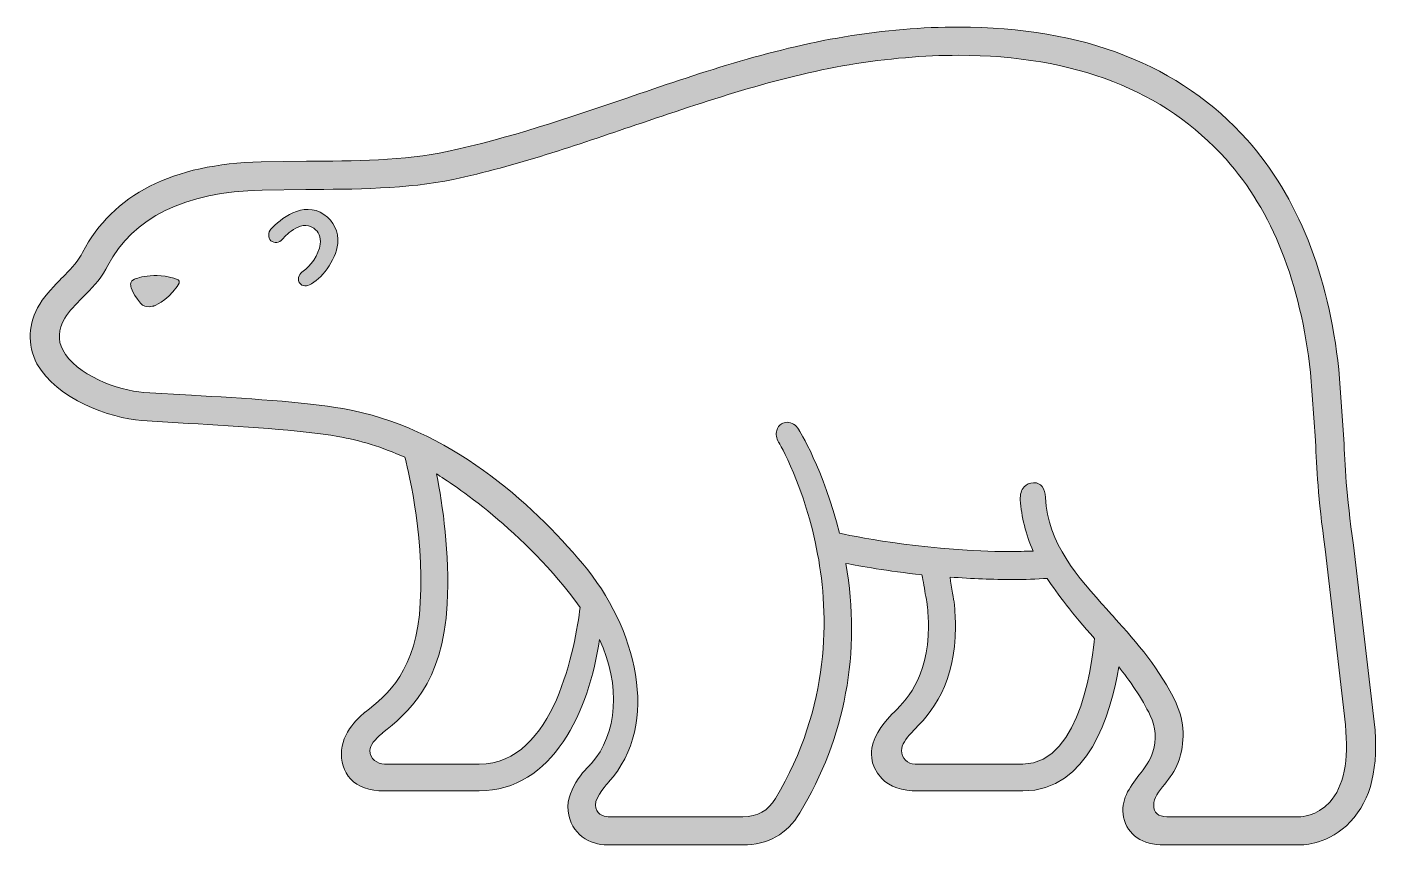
# Model space of a CAD drawing. Header units: millimetres. Extents: x 0 to 2520, y 0 to 1796.
# Drawn here: x 1620.4 to 1677.5, y 99.5 to 134.1 of the extents above; entities that cross this region are included whole.
import ezdxf

# ---------------------------------------------------------------- set-up
doc = ezdxf.new("R2010")
doc.units = ezdxf.units.MM
doc.header["$LTSCALE"] = 50
doc.layers.add('레이어 1', color=7, linetype='Continuous')

# ---------------------------------------------------------------- blocks, each defined once
blk = doc.blocks.new('block 8')
h = blk.add_hatch(color=256)
edge = h.paths.add_edge_path(flags=16)
edge.add_spline(control_points=[(267.514, -90.756), (267.649, -90.756), (267.737, -90.873), (267.749, -91.068), (267.797, -92.032), (268.427, -92.732), (269.038, -93.412), (269.088, -93.469), (269.138, -93.525), (269.189, -93.581), (269.663, -94.112), (270.153, -94.662), (270.483, -95.376), (270.663, -95.76), (270.679, -96.2), (270.527, -96.615), (270.465, -96.792), (270.346, -96.938), (270.245, -97.069), (270.121, -97.225), (270.015, -97.361), (270.015, -97.509), (270.015, -97.669), (270.107, -97.751), (270.29, -97.751), (270.29, -97.751), (273.075, -97.751), (273.075, -97.751), (273.088, -97.751), (273.427, -97.748), (273.698, -97.448), (273.994, -97.122), (274.104, -96.576), (274.026, -95.828), (274.026, -95.828), (273.602, -92.145), (273.602, -92.145), (273.452, -91.048), (273.425, -90.457), (273.401, -89.885), (273.401, -89.885), (273.4, -89.872), (273.4, -89.872), (273.4, -89.872), (273.298, -88.45), (273.298, -88.45), (273.09, -86.572), (272.496, -85.066), (271.528, -83.983), (270.236, -82.541), (268.363, -81.806), (265.931, -81.806), (265.21, -81.806), (264.445, -81.873), (263.641, -82.003), (262.119, -82.261), (260.632, -82.771), (259.179, -83.263), (257.951, -83.682), (256.667, -84.124), (255.354, -84.405), (254.411, -84.606), (253.265, -84.612), (252.266, -84.616), (252.266, -84.616), (251.352, -84.627), (251.352, -84.627), (249.73, -84.671), (248.648, -85.201), (248.124, -86.21), (248.124, -86.21), (248.086, -86.281), (248.086, -86.281), (247.949, -86.518), (247.776, -86.695), (247.608, -86.866), (247.608, -86.866), (247.593, -86.88), (247.593, -86.88), (247.452, -87.024), (247.318, -87.159), (247.225, -87.313), (247.086, -87.554), (247.072, -87.77), (247.183, -87.973), (247.452, -88.497), (248.338, -88.826), (248.876, -88.867), (248.876, -88.867), (249.873, -88.923), (249.873, -88.923), (250.943, -88.987), (252.252, -89.063), (253.043, -89.204), (255.268, -89.595), (256.993, -91.181), (258.066, -92.455), (259.178, -93.782), (259.719, -95.79), (258.6, -97.036), (258.597, -97.04), (258.33, -97.325), (258.33, -97.506), (258.33, -97.684), (258.493, -97.751), (258.594, -97.751), (258.594, -97.751), (261.418, -97.751), (261.418, -97.751), (261.726, -97.751), (261.942, -97.629), (262.096, -97.369), (263.257, -95.441), (263.218, -93.515), (262.981, -92.252), (262.717, -90.839), (262.17, -89.914), (262.165, -89.905), (262.119, -89.829), (262.104, -89.741), (262.125, -89.664), (262.139, -89.603), (262.176, -89.554), (262.227, -89.523), (262.263, -89.502), (262.303, -89.491), (262.344, -89.491), (262.438, -89.491), (262.527, -89.546), (262.584, -89.64), (262.588, -89.647), (263.113, -90.488), (263.439, -91.816), (263.887, -91.91), (265.4, -92.197), (266.986, -92.197), (267.154, -92.197), (267.319, -92.194), (267.494, -92.187), (267.332, -91.835), (267.248, -91.473), (267.223, -91.114), (267.216, -91.005), (267.243, -90.91), (267.302, -90.843), (267.35, -90.79), (267.422, -90.76), (267.5, -90.756), (267.5, -90.756), (267.514, -90.756), (267.514, -90.756)], knot_values=[0, 0, 0, 0, 1, 1, 1, 2, 2, 2, 3, 3, 3, 4, 4, 4, 5, 5, 5, 6, 6, 6, 7, 7, 7, 8, 8, 8, 9, 9, 9, 10, 10, 10, 11, 11, 11, 12, 12, 12, 13, 13, 13, 14, 14, 14, 15, 15, 15, 16, 16, 16, 17, 17, 17, 18, 18, 18, 19, 19, 19, 20, 20, 20, 21, 21, 21, 22, 22, 22, 23, 23, 23, 24, 24, 24, 25, 25, 25, 26, 26, 26, 27, 27, 27, 28, 28, 28, 29, 29, 29, 30, 30, 30, 31, 31, 31, 32, 32, 32, 33, 33, 33, 34, 34, 34, 35, 35, 35, 36, 36, 36, 37, 37, 37, 38, 38, 38, 39, 39, 39, 40, 40, 40, 41, 41, 41, 42, 42, 42, 43, 43, 43, 44, 44, 44, 45, 45, 45, 46, 46, 46, 47, 47, 47, 48, 48, 48, 49, 49, 49, 50, 50, 50, 50], degree=3, periodic=0)
edge = h.paths.add_edge_path()
edge.add_spline(control_points=[(273.077, -98.343), (273.077, -98.343), (270.238, -98.343), (270.238, -98.343), (269.77, -98.343), (269.468, -98.136), (269.386, -97.761), (269.308, -97.405), (269.51, -97.141), (269.705, -96.883), (269.823, -96.729), (269.945, -96.568), (269.997, -96.393), (270.077, -96.14), (270.057, -95.869), (269.942, -95.631), (269.775, -95.273), (269.494, -94.879), (269.282, -94.611), (269.118, -95.619), (268.644, -97.21), (267.279, -97.21), (267.279, -97.21), (265.084, -97.21), (265.084, -97.21), (264.743, -97.21), (264.487, -97.123), (264.323, -96.951), (264.036, -96.653), (264.115, -96.324), (264.118, -96.31), (264.153, -96.025), (264.445, -95.697), (264.534, -95.604), (264.803, -95.348), (265.3, -94.864), (265.3, -93.768), (265.3, -93.622), (265.291, -93.467), (265.274, -93.309), (265.273, -93.306), (265.262, -93.235), (265.244, -93.139), (265.221, -93), (265.187, -92.806), (265.165, -92.685), (264.444, -92.606), (263.865, -92.505), (263.574, -92.447), (263.889, -94.318), (263.564, -96.086), (262.607, -97.673), (262.343, -98.112), (261.933, -98.343), (261.418, -98.343), (261.418, -98.343), (258.585, -98.343), (258.585, -98.343), (258.214, -98.343), (257.814, -98.121), (257.756, -97.626), (257.702, -97.147), (258.217, -96.66), (258.24, -96.641), (258.797, -96.019), (258.862, -94.995), (258.414, -94.037), (258.205, -95.529), (257.433, -97.21), (255.898, -97.21), (255.898, -97.21), (253.915, -97.21), (253.915, -97.21), (253.595, -97.21), (253.36, -97.126), (253.204, -96.959), (253.065, -96.809), (252.997, -96.587), (253.017, -96.355), (253.047, -95.919), (253.508, -95.561), (253.511, -95.559), (253.975, -95.2), (254.593, -94.691), (254.665, -93.265), (254.742, -91.746), (254.377, -90.351), (254.341, -90.224), (253.878, -90.014), (253.396, -89.867), (252.939, -89.788), (252.177, -89.65), (250.874, -89.577), (249.811, -89.515), (249.811, -89.515), (248.835, -89.454), (248.835, -89.454), (248.167, -89.406), (247.05, -89.005), (246.642, -88.266), (246.434, -87.857), (246.454, -87.43), (246.699, -87.015), (246.841, -86.797), (247.006, -86.631), (247.165, -86.469), (247.165, -86.469), (247.175, -86.46), (247.175, -86.46), (247.318, -86.315), (247.467, -86.166), (247.568, -85.988), (247.568, -85.988), (247.597, -85.936), (247.597, -85.936), (248.226, -84.717), (249.479, -84.081), (251.333, -84.037), (251.333, -84.037), (252.28, -84.024), (252.28, -84.024), (253.246, -84.019), (254.356, -84.012), (255.228, -83.818), (256.509, -83.545), (257.775, -83.116), (258.985, -82.701), (260.441, -82.202), (261.964, -81.681), (263.541, -81.418), (264.38, -81.282), (265.18, -81.213), (265.934, -81.213), (268.545, -81.213), (270.567, -82.008), (271.975, -83.581), (273.026, -84.769), (273.672, -86.384), (273.89, -88.386), (273.89, -88.386), (273.995, -89.844), (273.995, -89.844), (274.019, -90.399), (274.041, -90.972), (274.196, -92.065), (274.196, -92.065), (274.632, -95.767), (274.632, -95.767), (274.73, -96.714), (274.571, -97.396), (274.13, -97.856), (273.693, -98.329), (273.137, -98.343), (273.077, -98.343)], knot_values=[0, 0, 0, 0, 1, 1, 1, 2, 2, 2, 3, 3, 3, 4, 4, 4, 5, 5, 5, 6, 6, 6, 7, 7, 7, 8, 8, 8, 9, 9, 9, 10, 10, 10, 11, 11, 11, 12, 12, 12, 13, 13, 13, 14, 14, 14, 15, 15, 15, 16, 16, 16, 17, 17, 17, 18, 18, 18, 19, 19, 19, 20, 20, 20, 21, 21, 21, 22, 22, 22, 23, 23, 23, 24, 24, 24, 25, 25, 25, 26, 26, 26, 27, 27, 27, 28, 28, 28, 29, 29, 29, 30, 30, 30, 31, 31, 31, 32, 32, 32, 33, 33, 33, 34, 34, 34, 35, 35, 35, 36, 36, 36, 37, 37, 37, 38, 38, 38, 39, 39, 39, 40, 40, 40, 41, 41, 41, 42, 42, 42, 43, 43, 43, 44, 44, 44, 45, 45, 45, 46, 46, 46, 47, 47, 47, 48, 48, 48, 49, 49, 49, 50, 50, 50, 51, 51, 51, 51], degree=3, periodic=0)
edge = h.paths.add_edge_path(flags=16)
edge.add_spline(control_points=[(253.876, -95.996), (253.876, -95.996), (253.874, -95.998), (253.87, -96.001), (253.711, -96.131), (253.607, -96.259), (253.607, -96.364), (253.607, -96.535), (253.772, -96.65), (253.915, -96.65), (253.915, -96.65), (255.898, -96.65), (255.898, -96.65), (257.483, -96.65), (257.913, -94.148), (258.01, -93.368), (256.844, -91.754), (255.303, -90.756), (255.004, -90.573), (255.137, -91.232), (255.281, -92.233), (255.229, -93.293), (255.143, -94.973), (254.381, -95.594), (253.876, -95.996), (253.876, -95.996), (253.876, -95.996), (253.876, -95.996)], knot_values=[0, 0, 0, 0, 1, 1, 1, 2, 2, 2, 3, 3, 3, 4, 4, 4, 5, 5, 5, 6, 6, 6, 7, 7, 7, 8, 8, 8, 9, 9, 9, 9], degree=3, periodic=0)
edge = h.paths.add_edge_path(flags=16)
edge.add_spline(control_points=[(265.752, -92.732), (265.785, -92.947), (265.836, -93.244), (265.836, -93.247), (265.856, -93.459), (265.865, -93.628), (265.865, -93.778), (265.865, -94.939), (265.392, -95.563), (264.929, -96.005), (264.835, -96.106), (264.736, -96.252), (264.736, -96.364), (264.736, -96.525), (264.86, -96.65), (265.02, -96.65), (265.02, -96.65), (267.279, -96.65), (267.279, -96.65), (268.531, -96.65), (268.754, -94.287), (268.776, -94.018), (268.776, -94.018), (268.776, -94.017), (268.776, -94.017), (268.321, -93.505), (267.99, -93.083), (267.788, -92.761), (267.571, -92.774), (267.317, -92.785), (267.059, -92.785), (266.661, -92.785), (266.21, -92.765), (265.752, -92.732)], knot_values=[0, 0, 0, 0, 1, 1, 1, 2, 2, 2, 3, 3, 3, 4, 4, 4, 5, 5, 5, 6, 6, 6, 7, 7, 7, 8, 8, 8, 9, 9, 9, 10, 10, 10, 11, 11, 11, 11], degree=3, periodic=0)
at = {"layer": '레이어 1', "lineweight": 0}
for points, knots in [([(273.077, -98.343), (273.077, -98.343), (270.238, -98.343), (270.238, -98.343), (269.77, -98.343), (269.468, -98.136), (269.386, -97.761), (269.308, -97.405), (269.51, -97.141), (269.705, -96.883), (269.823, -96.729), (269.945, -96.568), (269.997, -96.393), (270.077, -96.14), (270.057, -95.869), (269.942, -95.631), (269.775, -95.273), (269.494, -94.879), (269.282, -94.611), (269.118, -95.619), (268.644, -97.21), (267.279, -97.21), (267.279, -97.21), (265.084, -97.21), (265.084, -97.21), (264.743, -97.21), (264.487, -97.123), (264.323, -96.951), (264.036, -96.653), (264.115, -96.324), (264.118, -96.31), (264.153, -96.025), (264.445, -95.697), (264.534, -95.604), (264.803, -95.348), (265.3, -94.864), (265.3, -93.768), (265.3, -93.622), (265.291, -93.467), (265.274, -93.309), (265.273, -93.306), (265.262, -93.235), (265.244, -93.139), (265.221, -93), (265.187, -92.806), (265.165, -92.685), (264.444, -92.606), (263.865, -92.505), (263.574, -92.447), (263.889, -94.318), (263.564, -96.086), (262.607, -97.673), (262.343, -98.112), (261.933, -98.343), (261.418, -98.343), (261.418, -98.343), (258.585, -98.343), (258.585, -98.343), (258.214, -98.343), (257.814, -98.121), (257.756, -97.626), (257.702, -97.147), (258.217, -96.66), (258.24, -96.641), (258.797, -96.019), (258.862, -94.995), (258.414, -94.037), (258.205, -95.529), (257.433, -97.21), (255.898, -97.21), (255.898, -97.21), (253.915, -97.21), (253.915, -97.21), (253.595, -97.21), (253.36, -97.126), (253.204, -96.959), (253.065, -96.809), (252.997, -96.587), (253.017, -96.355), (253.047, -95.919), (253.508, -95.561), (253.511, -95.559), (253.975, -95.2), (254.593, -94.691), (254.665, -93.265), (254.742, -91.746), (254.377, -90.351), (254.341, -90.224), (253.878, -90.014), (253.396, -89.867), (252.939, -89.788), (252.177, -89.65), (250.874, -89.577), (249.811, -89.515), (249.811, -89.515), (248.835, -89.454), (248.835, -89.454), (248.167, -89.406), (247.05, -89.005), (246.642, -88.266), (246.434, -87.857), (246.454, -87.43), (246.699, -87.015), (246.841, -86.797), (247.006, -86.631), (247.165, -86.469), (247.165, -86.469), (247.175, -86.46), (247.175, -86.46), (247.318, -86.315), (247.467, -86.166), (247.568, -85.988), (247.568, -85.988), (247.597, -85.936), (247.597, -85.936), (248.226, -84.717), (249.479, -84.081), (251.333, -84.037), (251.333, -84.037), (252.28, -84.024), (252.28, -84.024), (253.246, -84.019), (254.356, -84.012), (255.228, -83.818), (256.509, -83.545), (257.775, -83.116), (258.985, -82.701), (260.441, -82.202), (261.964, -81.681), (263.541, -81.418), (264.38, -81.282), (265.18, -81.213), (265.934, -81.213), (268.545, -81.213), (270.567, -82.008), (271.975, -83.581), (273.026, -84.769), (273.672, -86.384), (273.89, -88.386), (273.89, -88.386), (273.995, -89.844), (273.995, -89.844), (274.019, -90.399), (274.041, -90.972), (274.196, -92.065), (274.196, -92.065), (274.632, -95.767), (274.632, -95.767), (274.73, -96.714), (274.571, -97.396), (274.13, -97.856), (273.693, -98.329), (273.137, -98.343), (273.077, -98.343)], [0, 0, 0, 0, 1, 1, 1, 2, 2, 2, 3, 3, 3, 4, 4, 4, 5, 5, 5, 6, 6, 6, 7, 7, 7, 8, 8, 8, 9, 9, 9, 10, 10, 10, 11, 11, 11, 12, 12, 12, 13, 13, 13, 14, 14, 14, 15, 15, 15, 16, 16, 16, 17, 17, 17, 18, 18, 18, 19, 19, 19, 20, 20, 20, 21, 21, 21, 22, 22, 22, 23, 23, 23, 24, 24, 24, 25, 25, 25, 26, 26, 26, 27, 27, 27, 28, 28, 28, 29, 29, 29, 30, 30, 30, 31, 31, 31, 32, 32, 32, 33, 33, 33, 34, 34, 34, 35, 35, 35, 36, 36, 36, 37, 37, 37, 38, 38, 38, 39, 39, 39, 40, 40, 40, 41, 41, 41, 42, 42, 42, 43, 43, 43, 44, 44, 44, 45, 45, 45, 46, 46, 46, 47, 47, 47, 48, 48, 48, 49, 49, 49, 50, 50, 50, 51, 51, 51, 51]), ([(267.514, -90.756), (267.649, -90.756), (267.737, -90.873), (267.749, -91.068), (267.797, -92.032), (268.427, -92.732), (269.038, -93.412), (269.088, -93.469), (269.138, -93.525), (269.189, -93.581), (269.663, -94.112), (270.153, -94.662), (270.483, -95.376), (270.663, -95.76), (270.679, -96.2), (270.527, -96.615), (270.465, -96.792), (270.346, -96.938), (270.245, -97.069), (270.121, -97.225), (270.015, -97.361), (270.015, -97.509), (270.015, -97.669), (270.107, -97.751), (270.29, -97.751), (270.29, -97.751), (273.075, -97.751), (273.075, -97.751), (273.088, -97.751), (273.427, -97.748), (273.698, -97.448), (273.994, -97.122), (274.104, -96.576), (274.026, -95.828), (274.026, -95.828), (273.602, -92.145), (273.602, -92.145), (273.452, -91.048), (273.425, -90.457), (273.401, -89.885), (273.401, -89.885), (273.4, -89.872), (273.4, -89.872), (273.4, -89.872), (273.298, -88.45), (273.298, -88.45), (273.09, -86.572), (272.496, -85.066), (271.528, -83.983), (270.236, -82.541), (268.363, -81.806), (265.931, -81.806), (265.21, -81.806), (264.445, -81.873), (263.641, -82.003), (262.119, -82.261), (260.632, -82.771), (259.179, -83.263), (257.951, -83.682), (256.667, -84.124), (255.354, -84.405), (254.411, -84.606), (253.265, -84.612), (252.266, -84.616), (252.266, -84.616), (251.352, -84.627), (251.352, -84.627), (249.73, -84.671), (248.648, -85.201), (248.124, -86.21), (248.124, -86.21), (248.086, -86.281), (248.086, -86.281), (247.949, -86.518), (247.776, -86.695), (247.608, -86.866), (247.608, -86.866), (247.593, -86.88), (247.593, -86.88), (247.452, -87.024), (247.318, -87.159), (247.225, -87.313), (247.086, -87.554), (247.072, -87.77), (247.183, -87.973), (247.452, -88.497), (248.338, -88.826), (248.876, -88.867), (248.876, -88.867), (249.873, -88.923), (249.873, -88.923), (250.943, -88.987), (252.252, -89.063), (253.043, -89.204), (255.268, -89.595), (256.993, -91.181), (258.066, -92.455), (259.178, -93.782), (259.719, -95.79), (258.6, -97.036), (258.597, -97.04), (258.33, -97.325), (258.33, -97.506), (258.33, -97.684), (258.493, -97.751), (258.594, -97.751), (258.594, -97.751), (261.418, -97.751), (261.418, -97.751), (261.726, -97.751), (261.942, -97.629), (262.096, -97.369), (263.257, -95.441), (263.218, -93.515), (262.981, -92.252), (262.717, -90.839), (262.17, -89.914), (262.165, -89.905), (262.119, -89.829), (262.104, -89.741), (262.125, -89.664), (262.139, -89.603), (262.176, -89.554), (262.227, -89.523), (262.263, -89.502), (262.303, -89.491), (262.344, -89.491), (262.438, -89.491), (262.527, -89.546), (262.584, -89.64), (262.588, -89.647), (263.113, -90.488), (263.439, -91.816), (263.887, -91.91), (265.4, -92.197), (266.986, -92.197), (267.154, -92.197), (267.319, -92.194), (267.494, -92.187), (267.332, -91.835), (267.248, -91.473), (267.223, -91.114), (267.216, -91.005), (267.243, -90.91), (267.302, -90.843), (267.35, -90.79), (267.422, -90.76), (267.5, -90.756), (267.5, -90.756), (267.514, -90.756), (267.514, -90.756)], [0, 0, 0, 0, 1, 1, 1, 2, 2, 2, 3, 3, 3, 4, 4, 4, 5, 5, 5, 6, 6, 6, 7, 7, 7, 8, 8, 8, 9, 9, 9, 10, 10, 10, 11, 11, 11, 12, 12, 12, 13, 13, 13, 14, 14, 14, 15, 15, 15, 16, 16, 16, 17, 17, 17, 18, 18, 18, 19, 19, 19, 20, 20, 20, 21, 21, 21, 22, 22, 22, 23, 23, 23, 24, 24, 24, 25, 25, 25, 26, 26, 26, 27, 27, 27, 28, 28, 28, 29, 29, 29, 30, 30, 30, 31, 31, 31, 32, 32, 32, 33, 33, 33, 34, 34, 34, 35, 35, 35, 36, 36, 36, 37, 37, 37, 38, 38, 38, 39, 39, 39, 40, 40, 40, 41, 41, 41, 42, 42, 42, 43, 43, 43, 44, 44, 44, 45, 45, 45, 46, 46, 46, 47, 47, 47, 48, 48, 48, 49, 49, 49, 50, 50, 50, 50]), ([(253.876, -95.996), (253.876, -95.996), (253.874, -95.998), (253.87, -96.001), (253.711, -96.131), (253.607, -96.259), (253.607, -96.364), (253.607, -96.535), (253.772, -96.65), (253.915, -96.65), (253.915, -96.65), (255.898, -96.65), (255.898, -96.65), (257.483, -96.65), (257.913, -94.148), (258.01, -93.368), (256.844, -91.754), (255.303, -90.756), (255.004, -90.573), (255.137, -91.232), (255.281, -92.233), (255.229, -93.293), (255.143, -94.973), (254.381, -95.594), (253.876, -95.996), (253.876, -95.996), (253.876, -95.996), (253.876, -95.996)], [0, 0, 0, 0, 1, 1, 1, 2, 2, 2, 3, 3, 3, 4, 4, 4, 5, 5, 5, 6, 6, 6, 7, 7, 7, 8, 8, 8, 9, 9, 9, 9]), ([(265.752, -92.732), (265.785, -92.947), (265.836, -93.244), (265.836, -93.247), (265.856, -93.459), (265.865, -93.628), (265.865, -93.778), (265.865, -94.939), (265.392, -95.563), (264.929, -96.005), (264.835, -96.106), (264.736, -96.252), (264.736, -96.364), (264.736, -96.525), (264.86, -96.65), (265.02, -96.65), (265.02, -96.65), (267.279, -96.65), (267.279, -96.65), (268.531, -96.65), (268.754, -94.287), (268.776, -94.018), (268.776, -94.018), (268.776, -94.017), (268.776, -94.017), (268.321, -93.505), (267.99, -93.083), (267.788, -92.761), (267.571, -92.774), (267.317, -92.785), (267.059, -92.785), (266.661, -92.785), (266.21, -92.765), (265.752, -92.732)], [0, 0, 0, 0, 1, 1, 1, 2, 2, 2, 3, 3, 3, 4, 4, 4, 5, 5, 5, 6, 6, 6, 7, 7, 7, 8, 8, 8, 9, 9, 9, 10, 10, 10, 11, 11, 11, 11])]:
    blk.add_open_spline(points, degree=3, knots=knots, dxfattribs=at)

msp = doc.modelspace()

# ---------------------------------------------------------------- hatches: boundary and pattern name
h = msp.add_hatch(color=0)
edge = h.paths.add_edge_path()
edge.add_spline(control_points=[(1631.166, 125.153), (1631.227, 125.219), (1631.912, 126.042), (1632.499, 125.625)], knot_values=[2, 2, 2, 2, 3, 3, 3, 3], degree=3, periodic=0)
edge.add_spline(control_points=[(1632.499, 125.625), (1632.711, 125.473), (1632.802, 125.254), (1632.77, 124.958)], knot_values=[3, 3, 3, 3, 4, 4, 4, 4], degree=3, periodic=0)
edge.add_spline(control_points=[(1632.77, 124.958), (1632.719, 124.503), (1632.323, 123.985), (1632.055, 123.815)], knot_values=[4, 4, 4, 4, 5, 5, 5, 5], degree=3, periodic=0)
edge.add_spline(control_points=[(1632.055, 123.815), (1631.898, 123.719), (1631.797, 123.518), (1631.869, 123.357)], knot_values=[5, 5, 5, 5, 6, 6, 6, 6], degree=3, periodic=0)
edge.add_spline(control_points=[(1631.869, 123.357), (1631.94, 123.193), (1632.15, 123.145), (1632.311, 123.227)], knot_values=[6, 6, 6, 6, 7, 7, 7, 7], degree=3, periodic=0)
edge.add_spline(control_points=[(1632.311, 123.227), (1632.802, 123.46), (1633.427, 124.245), (1633.508, 124.975)], knot_values=[7, 7, 7, 7, 8, 8, 8, 8], degree=3, periodic=0)
edge.add_spline(control_points=[(1633.508, 124.975), (1633.565, 125.498), (1633.335, 125.916), (1632.928, 126.204)], knot_values=[8, 8, 8, 8, 9, 9, 9, 9], degree=3, periodic=0)
edge.add_spline(control_points=[(1632.928, 126.204), (1632.053, 126.823), (1631.058, 125.986), (1630.69, 125.593)], knot_values=[9, 9, 9, 9, 10, 10, 10, 10], degree=3, periodic=0)
edge.add_spline(control_points=[(1630.69, 125.593), (1630.567, 125.458), (1630.557, 125.221), (1630.69, 125.1)], knot_values=[0, 0, 0, 0, 1, 1, 1, 1], degree=3, periodic=0)
edge.add_spline(control_points=[(1630.69, 125.1), (1630.823, 124.979), (1631.045, 125.014), (1631.166, 125.153)], knot_values=[1, 1, 1, 1, 2, 2, 2, 2], degree=3, periodic=0)
edge = h.paths.add_edge_path()
edge.add_spline(control_points=[(1626.216, 123.594), (1626.1, 123.612), (1625.989, 123.622), (1625.884, 123.626)], knot_values=[0.687496, 0.687496, 0.687496, 0.687496, 0.812494, 0.812494, 0.812494, 0.812494], degree=3, periodic=0)
edge.add_spline(control_points=[(1625.884, 123.626), (1625.779, 123.629), (1625.68, 123.626), (1625.588, 123.619)], knot_values=[0.562499, 0.562499, 0.562499, 0.562499, 0.687496, 0.687496, 0.687496, 0.687496], degree=3, periodic=0)
edge.add_spline(control_points=[(1625.588, 123.619), (1625.451, 123.608), (1625.33, 123.588), (1625.23, 123.565)], knot_values=[0.375003, 0.375003, 0.375003, 0.375003, 0.562499, 0.562499, 0.562499, 0.562499], degree=3, periodic=0)
edge.add_spline(control_points=[(1625.23, 123.565), (1625.097, 123.536), (1625.001, 123.502), (1624.951, 123.484)], knot_values=[0.125007, 0.125007, 0.125007, 0.125007, 0.375003, 0.375003, 0.375003, 0.375003], degree=3, periodic=0)
edge.add_spline(control_points=[(1624.951, 123.484), (1624.927, 123.474), (1624.914, 123.468), (1624.914, 123.468)], knot_values=[0, 0, 0, 0, 0.125007, 0.125007, 0.125007, 0.125007], degree=3, periodic=0)
edge.add_spline(control_points=[(1624.914, 123.468), (1624.72, 123.415), (1624.76, 123.212), (1624.76, 123.212), (1624.76, 123.212), (1624.772, 122.937), (1625.179, 122.453)], knot_values=[4, 4, 4, 4, 5, 5, 5, 6, 6, 6, 6], degree=3, periodic=0)
edge.add_spline(control_points=[(1625.179, 122.453), (1625.381, 122.21), (1625.74, 122.341), (1625.74, 122.341)], knot_values=[3.00001, 3.00001, 3.00001, 3.00001, 4, 4, 4, 4], degree=3, periodic=0)
edge.add_spline(control_points=[(1625.74, 122.341), (1625.74, 122.341), (1626.231, 122.488), (1626.731, 123.159)], knot_values=[2, 2, 2, 2, 2.99999, 2.99999, 2.99999, 2.99999], degree=3, periodic=0)
edge.add_spline(control_points=[(1626.731, 123.159), (1626.896, 123.388), (1626.767, 123.443), (1626.767, 123.443)], knot_values=[1.00001, 1.00001, 1.00001, 1.00001, 2, 2, 2, 2], degree=3, periodic=0)
edge.add_spline(control_points=[(1626.767, 123.443), (1626.703, 123.468), (1626.64, 123.49), (1626.577, 123.509)], knot_values=[0.937491, 0.937491, 0.937491, 0.937491, 1, 1, 1, 1], degree=3, periodic=0)
edge.add_spline(control_points=[(1626.577, 123.509), (1626.453, 123.548), (1626.332, 123.575), (1626.216, 123.594)], knot_values=[0.812494, 0.812494, 0.812494, 0.812494, 0.937491, 0.937491, 0.937491, 0.937491], degree=3, periodic=0)

# ---------------------------------------------------------------- linework, layer by layer
at = {"layer": '레이어 1', "color": 0, "lineweight": 0}
for points, knots in [([(1630.69, 125.593), (1630.567, 125.458), (1630.557, 125.221), (1630.69, 125.1), (1630.823, 124.979), (1631.045, 125.014), (1631.166, 125.153), (1631.227, 125.219), (1631.912, 126.042), (1632.499, 125.625), (1632.711, 125.473), (1632.802, 125.254), (1632.77, 124.958), (1632.719, 124.503), (1632.323, 123.985), (1632.055, 123.815), (1631.898, 123.719), (1631.797, 123.518), (1631.869, 123.357), (1631.94, 123.193), (1632.15, 123.145), (1632.311, 123.227), (1632.802, 123.46), (1633.427, 124.245), (1633.508, 124.975), (1633.565, 125.498), (1633.335, 125.916), (1632.928, 126.204), (1632.053, 126.823), (1631.058, 125.986), (1630.69, 125.593)], [0, 0, 0, 0, 1, 1, 1, 2, 2, 2, 3, 3, 3, 4, 4, 4, 5, 5, 5, 6, 6, 6, 7, 7, 7, 8, 8, 8, 9, 9, 9, 10, 10, 10, 10]), ([(1624.914, 123.468), (1624.914, 123.468), (1625.744, 123.842), (1626.767, 123.443), (1626.767, 123.443), (1626.896, 123.388), (1626.731, 123.159), (1626.231, 122.488), (1625.74, 122.341), (1625.74, 122.341), (1625.74, 122.341), (1625.381, 122.21), (1625.179, 122.453), (1624.772, 122.937), (1624.76, 123.212), (1624.76, 123.212), (1624.76, 123.212), (1624.72, 123.415), (1624.914, 123.468)], [0, 0, 0, 0, 1, 1, 1, 2, 2, 2, 3, 3, 3, 4, 4, 4, 5, 5, 5, 6, 6, 6, 6])]:
    msp.add_open_spline(points, degree=3, knots=knots, dxfattribs=at)

# ---------------------------------------------------------------- block references
at = {"layer": '레이어 1', "color": 0, "xscale": 2.019323990106386, "yscale": 2.019323990106727, "zscale": 2.019323990106962}
msp.add_blockref('block 8', (1122.75, 298.131), dxfattribs=at)

doc.saveas('drawing.dxf')
